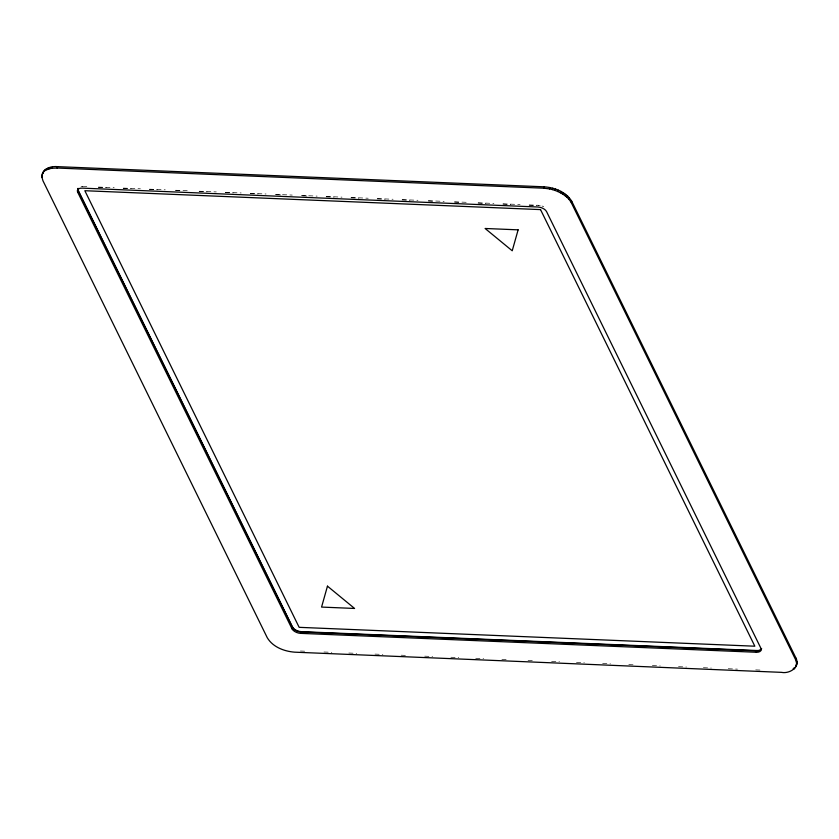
<?xml version="1.0" encoding="UTF-8"?>
<svg xmlns="http://www.w3.org/2000/svg" width="839" height="839" viewBox="0 0 839 839"><rect width="100%" height="100%" fill="white"/><g stroke="black" fill="none" stroke-linecap="round" stroke-linejoin="round"><path stroke-width="0.63" stroke-dasharray="4.2 3.15" d="M82.61 186.74L89.27 186.667M538.292 205.628L538.407 205.282A7.194 3.891 18.4 0 1 540.19 205.503M98.436 187.045L114.156 187.705M123.323 188.083L140.344 188.785M149.51 189.163L165.22 189.813M175.697 190.254L190.096 190.852M199.263 191.229L216.284 191.932M225.45 192.309L241.171 192.96M250.337 193.348L266.047 193.998M275.213 194.375L292.234 195.078M301.4 195.456L317.121 196.116M326.287 196.494L341.997 197.144M351.163 197.522L368.185 198.224M377.351 198.612L393.061 199.263M402.227 199.64L417.948 200.29M428.414 200.72L444.135 201.381M454.612 201.811L469.011 202.409M478.178 202.786L493.888 203.437M503.054 203.814L520.075 204.527M529.241 204.905L538.407 205.282M98.32 187.391L106.186 187.716M123.207 188.429L131.062 188.754M149.394 189.509L157.25 189.834M175.582 190.6L182.126 190.862M199.147 191.575L207.013 191.9M225.345 192.655L233.2 192.98M250.221 193.694L258.076 194.019M276.409 194.774L282.953 195.047M302.596 195.865L309.14 196.127M326.172 196.84L334.027 197.165M351.048 197.868L358.903 198.193M377.235 198.948L385.091 199.283M402.112 199.986L409.967 200.311M428.299 201.066L434.854 201.339M454.497 202.157L461.041 202.43M478.062 203.132L485.917 203.458M502.939 204.16L510.794 204.485M529.126 205.251L536.991 205.576M300.425 651.022L306.969 651.284M323.98 651.997L331.825 652.322M348.835 653.025L356.69 653.35M375.002 654.105L382.857 654.43M401.168 655.196L407.712 655.469M424.723 656.171L432.567 656.497M450.889 657.252L458.744 657.577M475.744 658.279L483.6 658.605M501.921 659.37L508.455 659.643M528.088 660.45L534.621 660.723M551.632 661.426L559.487 661.751M576.498 662.464L584.343 662.789M602.664 663.544L610.509 663.869M628.831 664.624L635.375 664.897M652.385 665.6L660.23 665.925M678.552 666.69L686.396 667.015M703.407 667.718L711.262 668.043M728.273 668.746L737.429 669.123M755.74 669.889L762.284 670.162M541.994 205.995A7.194 3.891 18.4 0 1 543.703 206.74M81.089 186.478A7.194 3.891 18.4 0 1 82.725 186.394"/><path stroke-width="1.26" d="M41.95 177.291C41.405 169.048 50.843 165.923 57.545 166.646L544.27 186.824C554.736 187.621 566.147 191.879 571.747 201.297L796.033 658.216C800.448 667.225 789.52 674.042 781.455 672.354L294.73 652.176C284.264 651.379 272.853 647.121 267.253 637.703L42.967 180.784L41.95 177.291L42.411 175.907M797.05 661.709L795.341 667.708M41.992 175.634L42.873 172.708M42.411 174.093L43.659 171.292M43.198 172.666L44.792 170.023M44.341 171.408L46.26 168.933M45.809 170.317L47.582 169.426L48.043 168.041M47.582 169.426L49.637 168.733L50.099 167.36M49.637 168.733L51.934 168.272L52.396 166.888M51.934 168.272L57.083 168.031L57.545 166.646M77.67 192.173A7.194 3.891 18.4 0 1 82.149 188.125L537.841 207.002A7.194 3.891 18.4 0 1 546.567 211.606L760.868 648.211A7.194 3.891 18.4 0 1 756.39 652.26L300.708 633.372A7.194 3.891 18.4 0 1 291.982 628.778L77.67 192.173L78.247 190.443A7.194 3.891 18.4 0 1 78.069 188.324M291.982 628.778L292.549 627.048L78.247 190.443M300.708 633.372L301.274 631.652L756.967 650.529A7.194 3.891 18.4 0 0 761.623 648.61M57.083 168.031L543.808 188.198L544.27 186.824M543.808 188.198L549.419 188.89L549.881 187.506M549.419 188.89L552.282 189.562L552.733 188.188M796.589 663.093L795.571 659.601L571.296 202.681C567.877 196.536 561.511 192.813 555.103 190.453L555.565 189.079M557.851 191.533L558.313 190.159M560.473 192.802L560.934 191.418M562.927 194.208L563.389 192.834M565.161 195.749L565.622 194.375M567.154 197.406L567.604 196.022M568.852 199.126L569.314 197.742M571.296 202.681L571.747 201.297M756.39 652.26L756.967 650.529M795.571 659.601L796.033 658.216M794.208 668.977L794.659 667.592L793.191 668.683M796.127 666.292L797.008 663.366M552.282 189.562L555.103 190.453M301.274 631.652A7.194 3.891 18.4 0 1 292.549 627.048M77.954 188.67A7.194 3.891 18.4 0 0 78.132 190.789L292.433 627.394A7.194 3.891 18.4 0 0 301.159 631.998L756.851 650.875A7.194 3.891 18.4 0 0 761.508 648.956M327.462 586.157L321.568 607.079L354.582 608.453L327.462 586.157M518.124 229.844L512.22 250.777L485.11 228.481L518.124 229.844M540.536 209.603L84.844 190.715L299.156 627.331L754.838 646.208L540.536 209.603"/></g></svg>
